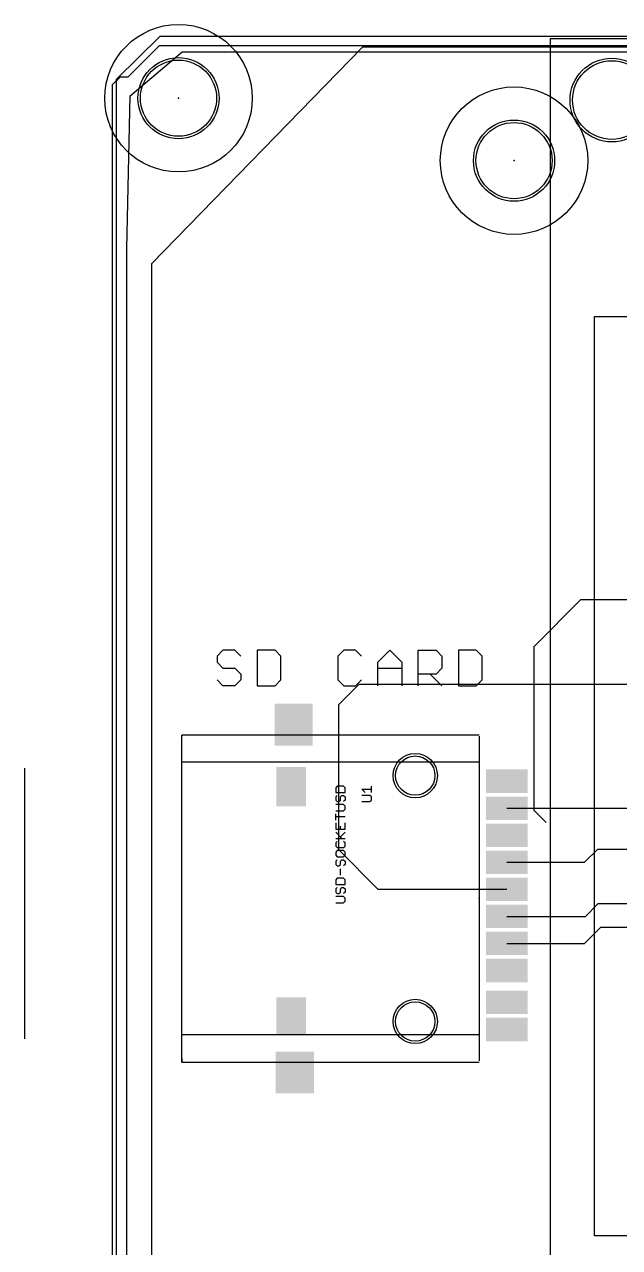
# Model space of a CAD drawing. Extents: x 103 to 286, y -140 to -65.
# Drawn here: x 103.41 to 127.62, y -114.94 to -65.19 of the extents above; entities that cross this region are included whole.
import ezdxf

# ---------------------------------------------------------------- set-up
doc = ezdxf.new("R2010")
doc.units = 0
for name, color, linetype in [('1', 82, 'CONTINUOUS'), ('16', 175, 'CONTINUOUS'), ('20', 7, 'CONTINUOUS'), ('21', 253, 'CONTINUOUS'), ('23', 7, 'CONTINUOUS'), ('25', 253, 'CONTINUOUS'), ('27', 253, 'CONTINUOUS'), ('29', 253, 'CONTINUOUS'), ('30', 253, 'CONTINUOUS'), ('31', 253, 'CONTINUOUS'), ('39', 22, 'CONTINUOUS'), ('40', 175, 'CONTINUOUS')]:
    doc.layers.add(name, color=color, linetype=linetype)

# ---------------------------------------------------------------- blocks, each defined once
blk = doc.blocks.new('RECT')
blk.add_solid([(-0.5, -0.5), (0.5, -0.5), (-0.5, 0.5), (0.5, 0.5)])

msp = doc.modelspace()

# ---------------------------------------------------------------- linework, layer by layer
at = {"layer": '1'}
for p, q in [((107.7112, -68.0872), (109.8245, -66.3042)), ((109.8245, -66.3042), (175.006, -66.3042)), ((107.5792, -74.295), (107.7112, -68.0872)), ((107.5792, -74.4271), (107.5792, -74.295)), ((107.5792, -74.8233), (107.5792, -74.4271)), ((107.5792, -75.946), (107.5792, -74.8233)), ((107.5792, -121.2494), (107.5792, -75.946)), ((124.1425, -90.4875), (126.0475, -88.5825)), ((126.0475, -88.5825), (135.4455, -88.5825)), ((124.1425, -97.155), (124.1425, -90.4875)), ((116.1974, -92.8522), (117.0229, -92.0267)), ((117.0229, -92.0267), (135.3033, -92.0267)), ((116.1974, -98.7628), (116.1974, -92.8522)), ((123.0348, -97.069), (128.6735, -97.069)), ((124.6365, -97.649), (124.1425, -97.155)), ((117.8036, -100.369), (116.1974, -98.7628)), ((126.1985, -99.269), (126.725, -98.7425)), ((128.905, -98.7425), (126.725, -98.7425)), ((123.0348, -99.269), (126.1985, -99.269)), ((123.0348, -100.369), (117.8036, -100.369)), ((126.2305, -101.469), (126.7345, -100.965)), ((128.905, -100.965), (126.7345, -100.965)), ((123.0348, -101.469), (126.2305, -101.469)), ((126.1985, -102.569), (126.85, -101.9175)), ((129.8575, -101.9175), (126.85, -101.9175)), ((123.0348, -102.569), (126.1985, -102.569))]:
    msp.add_line(p, q, dxfattribs=at)
at = {"layer": '16'}
for p, q in [((107.6325, -67.31), (108.9025, -66.04)), ((117.1575, -66.1035), (108.585, -74.93)), ((108.9025, -66.04), (175.26, -66.04)), ((138.7475, -66.1035), (117.1575, -66.1035)), ((106.9975, -67.6275), (107.315, -67.31)), ((106.9975, -121.285), (106.9975, -67.6275)), ((107.315, -67.31), (107.6325, -67.31)), ((108.585, -74.93), (108.585, -121.6025))]:
    msp.add_line(p, q, dxfattribs=at)
at = {"layer": '20'}
for p, q in [((107.1562, -67.4053), (108.9343, -65.659)), ((108.6168, -65.9765), (108.9343, -65.659)), ((108.9343, -65.659), (128.8098, -65.659)), ((107.1562, -121.5072), (107.1562, -67.4053))]:
    msp.add_line(p, q, dxfattribs=at)
for centre, radius in [((109.6772, -68.1863), 1.55), ((127.3093, -68.2618), 1.6), ((123.3297, -70.7263), 1.55), ((119.3098, -95.744), 0.8), ((119.3098, -105.744), 0.8)]:
    msp.add_circle(centre, radius, dxfattribs=at)
at = {"layer": '21'}
for p, q in [((124.8093, -125.7618), (124.8093, -65.7618)), ((124.8093, -65.7618), (222.8093, -65.7618)), ((126.6093, -114.4618), (126.6093, -77.0618)), ((126.6093, -77.0618), (221.0093, -77.0618)), ((111.4859, -90.6437), (111.2444, -90.8852)), ((111.2444, -90.8852), (111.2444, -91.1268)), ((111.9689, -90.6437), (111.4859, -90.6437)), ((112.2104, -90.8852), (111.9689, -90.6437)), ((112.8815, -90.6437), (112.8815, -92.0928)), ((113.6061, -90.6437), (112.8815, -90.6437)), ((113.8476, -90.8852), (113.6061, -90.6437)), ((113.8476, -91.8513), (113.8476, -90.8852)), ((116.3974, -90.6437), (116.1559, -90.8852)), ((116.1559, -90.8852), (116.1559, -91.8513)), ((116.8804, -90.6437), (116.3974, -90.6437)), ((117.1219, -90.8852), (116.8804, -90.6437)), ((117.793, -91.1268), (118.276, -90.6437)), ((118.276, -90.6437), (118.759, -91.1268)), ((119.4302, -92.0928), (119.4302, -90.6437)), ((119.4302, -90.6437), (120.1547, -90.6437)), ((120.1547, -90.6437), (120.3962, -90.8852)), ((120.3962, -90.8852), (120.3962, -91.3683)), ((121.0673, -90.6437), (121.0673, -92.0928)), ((121.7918, -90.6437), (121.0673, -90.6437)), ((122.0333, -90.8852), (121.7918, -90.6437)), ((122.0333, -91.8513), (122.0333, -90.8852)), ((111.2444, -91.1268), (111.4859, -91.3683)), ((111.4859, -91.3683), (111.9689, -91.3683)), ((111.9689, -91.3683), (112.2104, -91.6098)), ((117.793, -92.0928), (117.793, -91.1268)), ((117.793, -91.3683), (118.759, -91.3683)), ((118.759, -91.1268), (118.759, -92.0928)), ((120.3962, -91.3683), (120.1547, -91.6098)), ((111.4859, -92.0928), (111.2444, -91.8513)), ((112.2104, -91.8513), (111.9689, -92.0928)), ((112.2104, -91.6098), (112.2104, -91.8513)), ((113.6061, -92.0928), (113.8476, -91.8513)), ((116.1559, -91.8513), (116.3974, -92.0928)), ((116.8804, -92.0928), (117.1219, -91.8513)), ((120.1547, -91.6098), (119.4302, -91.6098)), ((119.9132, -91.6098), (120.3962, -92.0928)), ((121.7918, -92.0928), (122.0333, -91.8513)), ((111.9689, -92.0928), (111.4859, -92.0928)), ((112.8815, -92.0928), (113.6061, -92.0928)), ((116.3974, -92.0928), (116.8804, -92.0928)), ((121.0673, -92.0928), (121.7918, -92.0928)), ((121.9098, -94.094), (109.8098, -94.094)), ((109.8098, -94.144), (109.8098, -94.094)), ((109.8098, -94.094), (109.8098, -94.144)), ((109.8098, -107.244), (109.8098, -94.144)), ((121.9098, -94.144), (121.9098, -95.994)), ((103.4098, -95.444), (103.4098, -106.444)), ((121.9098, -95.194), (109.8098, -95.194)), ((121.9098, -95.194), (121.9098, -95.744)), ((121.9098, -95.744), (121.9098, -95.994)), ((121.9098, -95.994), (121.9098, -97.169)), ((121.9098, -95.994), (121.9098, -97.169)), ((121.9098, -97.169), (121.9098, -98.269)), ((121.9098, -97.169), (121.9098, -98.269)), ((121.9098, -98.269), (121.9098, -99.369)), ((121.9098, -98.269), (121.9098, -99.369)), ((121.9098, -99.369), (121.9098, -100.469)), ((121.9098, -99.369), (121.9098, -100.469)), ((121.9098, -100.469), (121.9098, -101.569)), ((121.9098, -100.469), (121.9098, -101.569)), ((121.9098, -101.569), (121.9098, -102.669)), ((121.9098, -101.569), (121.9098, -102.669)), ((121.9098, -102.669), (121.9098, -103.769)), ((121.9098, -102.669), (121.9098, -103.769)), ((121.9098, -103.769), (121.9098, -104.869)), ((121.9098, -103.769), (121.9098, -104.869)), ((121.9098, -104.869), (121.9098, -105.744)), ((121.9098, -104.869), (121.9098, -105.969)), ((121.9098, -105.744), (121.9098, -105.969)), ((121.9098, -105.969), (121.9098, -106.294)), ((121.9098, -105.969), (121.9098, -107.344)), ((121.9098, -106.294), (109.8098, -106.294)), ((109.8098, -107.344), (109.8098, -107.244)), ((109.8098, -107.244), (109.8098, -107.344)), ((109.8098, -107.344), (109.8098, -107.394)), ((109.8098, -107.394), (109.8098, -107.344)), ((109.8098, -107.394), (121.9098, -107.394)), ((221.0093, -114.4618), (126.6093, -114.4618))]:
    msp.add_line(p, q, dxfattribs=at)
at = {"layer": '23'}
for p in [(109.6772, -68.1863), (123.3297, -70.7263), (121.9098, -100.744)]:
    msp.add_point(p, dxfattribs=at)
at = {"layer": '25'}
for p, q in [((117.2693, -96.4255), (117.1422, -96.2984)), ((117.1422, -96.2984), (117.5235, -96.2984)), ((117.5235, -96.4255), (117.5235, -96.1713)), ((117.46, -96.5455), (117.1422, -96.5455)), ((117.1422, -96.7997), (117.46, -96.7997)), ((117.5235, -96.6091), (117.46, -96.5455)), ((117.46, -96.7997), (117.5235, -96.7362)), ((117.5235, -96.7362), (117.5235, -96.6091))]:
    msp.add_line(p, q, dxfattribs=at)
at = {"layer": '27'}
for p, q in [((116.1358, -96.1713), (116.0722, -96.2349)), ((116.0722, -96.2349), (116.0722, -96.4255)), ((116.0722, -96.4255), (116.4535, -96.4255)), ((116.39, -96.1713), (116.1358, -96.1713)), ((116.4535, -96.2349), (116.39, -96.1713)), ((116.4535, -96.4255), (116.4535, -96.2349)), ((116.1358, -96.5455), (116.0722, -96.6091)), ((116.0722, -96.6091), (116.0722, -96.7362)), ((116.0722, -96.7362), (116.1358, -96.7998)), ((116.39, -96.9197), (116.0722, -96.9197)), ((116.1358, -96.7998), (116.1993, -96.7998)), ((116.1993, -96.7998), (116.2629, -96.7362)), ((116.2629, -96.6091), (116.3264, -96.5455)), ((116.2629, -96.7362), (116.2629, -96.6091)), ((116.3264, -96.5455), (116.39, -96.5455)), ((116.39, -96.5455), (116.4535, -96.6091)), ((116.4535, -96.7362), (116.39, -96.7998)), ((116.4535, -96.9833), (116.39, -96.9197)), ((116.4535, -96.6091), (116.4535, -96.7362)), ((116.4535, -97.1104), (116.4535, -96.9833)), ((116.0722, -97.174), (116.39, -97.174)), ((116.0722, -97.5482), (116.0722, -97.2939)), ((116.4535, -97.4211), (116.0722, -97.4211)), ((116.39, -97.174), (116.4535, -97.1104)), ((116.0722, -97.6682), (116.0722, -97.9224)), ((116.0722, -97.9224), (116.4535, -97.9224)), ((116.2629, -97.9224), (116.2629, -97.7953)), ((116.4535, -97.9224), (116.4535, -97.6682)), ((116.3264, -98.2966), (116.0722, -98.0424)), ((116.0722, -98.2966), (116.4535, -98.2966)), ((116.1358, -98.4166), (116.0722, -98.4801)), ((116.0722, -98.4801), (116.0722, -98.6072)), ((116.2629, -98.233), (116.4535, -98.0424)), ((116.4535, -98.4801), (116.39, -98.4166)), ((116.4535, -98.6072), (116.4535, -98.4801)), ((116.0722, -98.6072), (116.1358, -98.6708)), ((116.1358, -98.7908), (116.0722, -98.8543)), ((116.0722, -98.8543), (116.0722, -98.9814)), ((116.0722, -98.9814), (116.1358, -99.045)), ((116.1358, -98.6708), (116.39, -98.6708)), ((116.39, -98.7908), (116.1358, -98.7908)), ((116.39, -98.6708), (116.4535, -98.6072)), ((116.4535, -98.8543), (116.39, -98.7908)), ((116.39, -99.045), (116.4535, -98.9814)), ((116.4535, -98.9814), (116.4535, -98.8543)), ((116.1358, -99.165), (116.0722, -99.2285)), ((116.0722, -99.2285), (116.0722, -99.3556)), ((116.0722, -99.3556), (116.1358, -99.4192)), ((116.1358, -99.045), (116.39, -99.045)), ((116.1358, -99.4192), (116.1993, -99.4192)), ((116.1993, -99.4192), (116.2629, -99.3556)), ((116.2629, -99.2285), (116.3264, -99.165)), ((116.2629, -99.3556), (116.2629, -99.2285)), ((116.3264, -99.165), (116.39, -99.165)), ((116.39, -99.165), (116.4535, -99.2285)), ((116.4535, -99.3556), (116.39, -99.4192)), ((116.4535, -99.2285), (116.4535, -99.3556)), ((116.1358, -99.9134), (116.0722, -99.9769)), ((116.0722, -99.9769), (116.0722, -100.1676)), ((116.39, -99.9134), (116.1358, -99.9134)), ((116.2629, -99.7934), (116.2629, -99.5392)), ((116.4535, -99.9769), (116.39, -99.9134)), ((116.4535, -100.1676), (116.4535, -99.9769)), ((116.0722, -100.1676), (116.4535, -100.1676)), ((116.1358, -100.2876), (116.0722, -100.3512)), ((116.0722, -100.3512), (116.0722, -100.4783)), ((116.0722, -100.4783), (116.1358, -100.5418)), ((116.1993, -100.5418), (116.2629, -100.4783)), ((116.2629, -100.3512), (116.3264, -100.2876)), ((116.2629, -100.4783), (116.2629, -100.3512)), ((116.3264, -100.2876), (116.39, -100.2876)), ((116.39, -100.2876), (116.4535, -100.3512)), ((116.4535, -100.4783), (116.39, -100.5418)), ((116.4535, -100.3512), (116.4535, -100.4783)), ((116.39, -100.6618), (116.0722, -100.6618)), ((116.0722, -100.916), (116.39, -100.916)), ((116.1358, -100.5418), (116.1993, -100.5418)), ((116.4535, -100.7254), (116.39, -100.6618)), ((116.39, -100.916), (116.4535, -100.8525)), ((116.4535, -100.8525), (116.4535, -100.7254))]:
    msp.add_line(p, q, dxfattribs=at)
at = {"layer": '29'}
for centre, radius in [((109.6772, -68.1863), 1.6516), ((127.3093, -68.2618), 1.7016), ((123.3297, -70.7263), 1.6516), ((119.3098, -95.744), 0.9016), ((119.3098, -105.744), 0.9016)]:
    msp.add_circle(centre, radius, dxfattribs=at)
at = {"layer": '30'}
for centre, radius in [((109.6772, -68.1863), 1.6516), ((127.3093, -68.2618), 1.7016), ((123.3297, -70.7263), 1.6516), ((119.3098, -95.744), 0.9016), ((119.3098, -105.744), 0.9016)]:
    msp.add_circle(centre, radius, dxfattribs=at)
at = {"layer": '39'}
for centre in [(109.6772, -68.1863), (123.3297, -70.7263)]:
    msp.add_circle(centre, 3, dxfattribs=at)
at = {"layer": '40'}
for centre in [(109.6772, -68.1863), (123.3297, -70.7263)]:
    msp.add_circle(centre, 3, dxfattribs=at)

# ---------------------------------------------------------------- block references
at = {"layer": '1', "rotation": 270}
for p, xscale, yscale in [((114.3598, -93.669), 1.5, 1.35), ((123.0348, -95.969), 0.75, 1.5), ((123.0348, -97.069), 0.75, 1.5), ((123.0348, -98.169), 0.75, 1.5), ((123.0348, -99.269), 0.75, 1.5), ((123.0348, -100.369), 0.75, 1.5), ((123.0348, -101.469), 0.75, 1.5), ((123.0348, -102.569), 0.75, 1.5), ((123.0348, -103.669), 0.75, 1.5), ((123.0348, -104.969), 0.75, 1.5), ((123.0348, -106.069), 0.75, 1.5), ((114.4098, -107.819), 1.5, 1.35)]:
    msp.add_blockref('RECT', p, dxfattribs=dict(at, xscale=xscale, yscale=yscale))
at = {"layer": '1', "xscale": 1.4, "rotation": 270}
msp.add_blockref('RECT', (114.2598, -96.194), dxfattribs=at)
at = {"layer": '1', "yscale": 1.3}
msp.add_blockref('RECT', (114.2598, -105.519), dxfattribs=at)
at = {"layer": '29', "rotation": 270}
for p, xscale, yscale in [((114.3598, -93.669), 1.7032, 1.5532), ((114.2598, -96.194), 1.6032, 1.2032), ((123.0348, -95.969), 0.9532, 1.7032), ((123.0348, -97.069), 0.9532, 1.7032), ((123.0348, -98.169), 0.9532, 1.7032), ((123.0348, -99.269), 0.9532, 1.7032), ((123.0348, -100.369), 0.9532, 1.7032), ((123.0348, -101.469), 0.9532, 1.7032), ((123.0348, -102.569), 0.9532, 1.7032), ((123.0348, -103.669), 0.9532, 1.7032), ((123.0348, -104.969), 0.9532, 1.7032), ((123.0348, -106.069), 0.9532, 1.7032), ((114.4098, -107.819), 1.7032, 1.5532)]:
    msp.add_blockref('RECT', p, dxfattribs=dict(at, xscale=xscale, yscale=yscale))
at = {"layer": '29', "xscale": 1.2032, "yscale": 1.5032}
msp.add_blockref('RECT', (114.2598, -105.519), dxfattribs=at)
at = {"layer": '31', "rotation": 270}
for p, xscale, yscale in [((114.3598, -93.669), 1.5, 1.35), ((123.0348, -95.969), 0.75, 1.5), ((123.0348, -97.069), 0.75, 1.5), ((123.0348, -98.169), 0.75, 1.5), ((123.0348, -99.269), 0.75, 1.5), ((123.0348, -100.369), 0.75, 1.5), ((123.0348, -101.469), 0.75, 1.5), ((123.0348, -102.569), 0.75, 1.5), ((123.0348, -103.669), 0.75, 1.5), ((123.0348, -104.969), 0.75, 1.5), ((123.0348, -106.069), 0.75, 1.5), ((114.4098, -107.819), 1.5, 1.35)]:
    msp.add_blockref('RECT', p, dxfattribs=dict(at, xscale=xscale, yscale=yscale))
at = {"layer": '31', "xscale": 1.4, "rotation": 270}
msp.add_blockref('RECT', (114.2598, -96.194), dxfattribs=at)
at = {"layer": '31', "yscale": 1.3}
msp.add_blockref('RECT', (114.2598, -105.519), dxfattribs=at)

doc.saveas('drawing.dxf')
